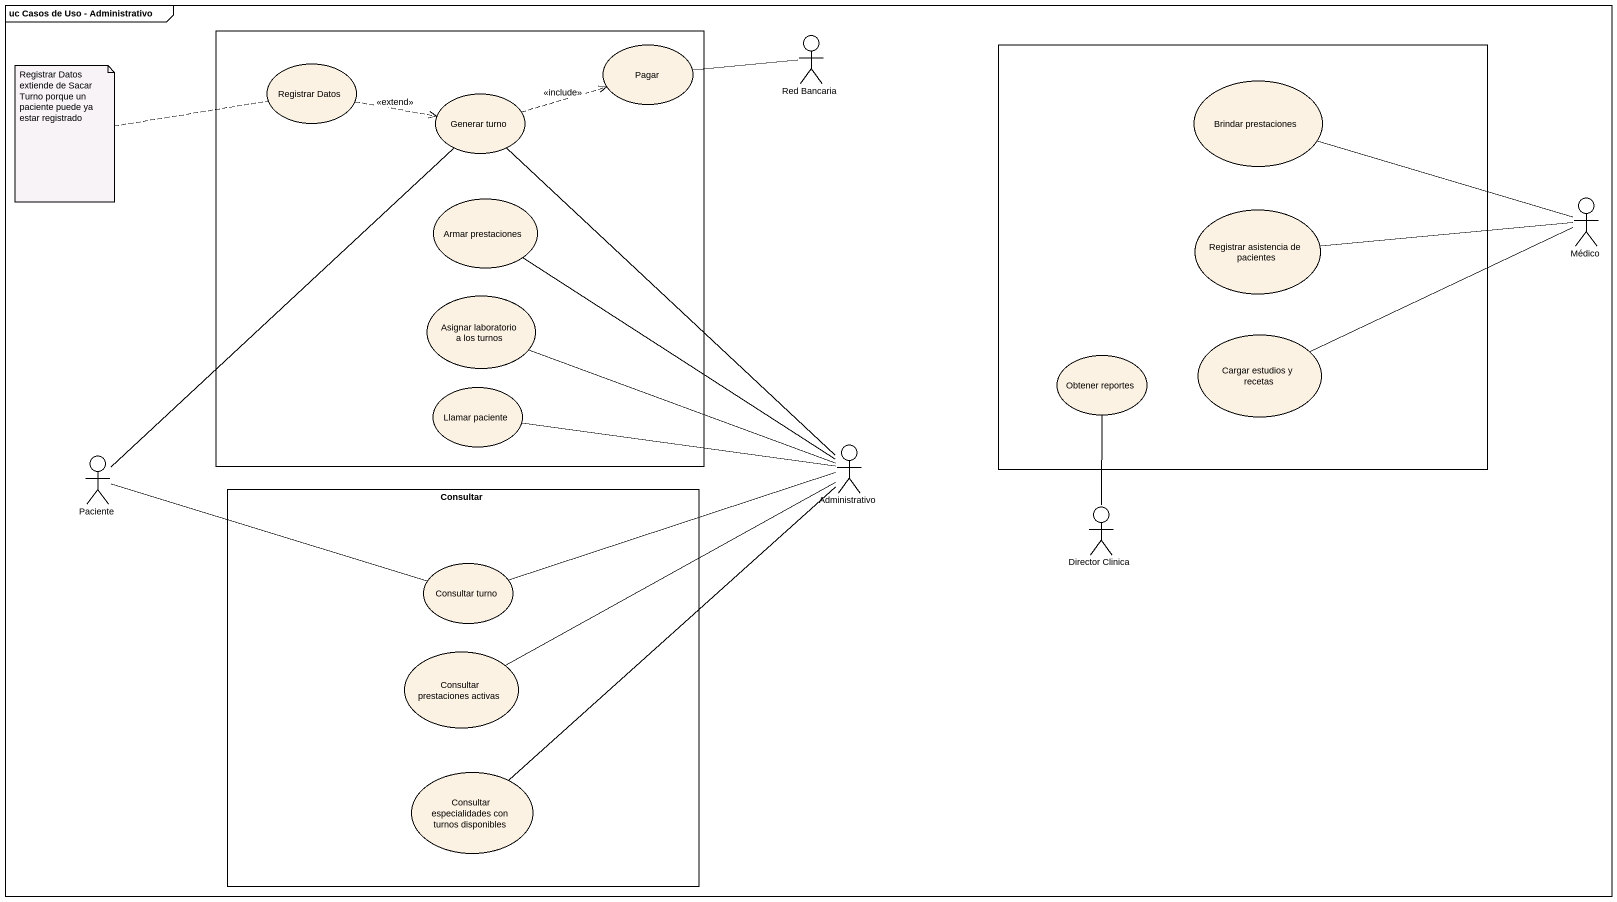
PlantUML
@startuml
mainframe uc Casos de Uso - Administrativo
rectangle " " as rectangle1 {
  usecase "Registrar Datos" as Registrar_Datos
  usecase Pagar
  usecase "Generar turno" as Generar_turno
  usecase "Armar prestaciones" as Armar_prestaciones
  usecase "Asignar laboratorio a los turnos" as Asignar_laboratorio_a_los
  usecase "Llamar paciente" as Llamar_paciente
}
actor "Red Bancaria" as Red_Bancaria
rectangle " " as rectangle2 {
  usecase "Brindar prestaciones" as Brindar_prestaciones
  usecase "Registrar asistencia de pacientes" as Registrar_asistencia_de
  usecase "Cargar estudios y recetas" as Cargar_estudios_y_recetas
  usecase "Obtener reportes" as Obtener_reportes
}
actor Médico
actor Paciente
actor Administrativo
rectangle Consultar {
  usecase "Consultar turno" as Consultar_turno
  usecase "Consultar prestaciones activas" as Consultar_prestaciones
  usecase "Consultar especialidades con turnos disponibles" as Consultar_especialidades
}
actor "Director Clinica" as Director_Clinica
Red_Bancaria -left- Pagar
Registrar_Datos .right.> Generar_turno : <<extend>>
Generar_turno .right.> Pagar : <<include>>
Médico -left- Brindar_prestaciones
Médico -left- Registrar_asistencia_de
Médico -left- Cargar_estudios_y_recetas
Obtener_reportes -- Director_Clinica
Paciente -up- Generar_turno
Paciente -right- Consultar_turno
Administrativo -up- Generar_turno
Administrativo -up- Armar_prestaciones
Administrativo -left- Asignar_laboratorio_a_los
Administrativo -left- Llamar_paciente
Administrativo -left- Consultar_turno
Administrativo -left- Consultar_prestaciones
Administrativo -- Consultar_especialidades
note left of Registrar_Datos : Registrar Datos extiende de Sacar Turno porque un paciente puede ya estar registrado
@enduml
